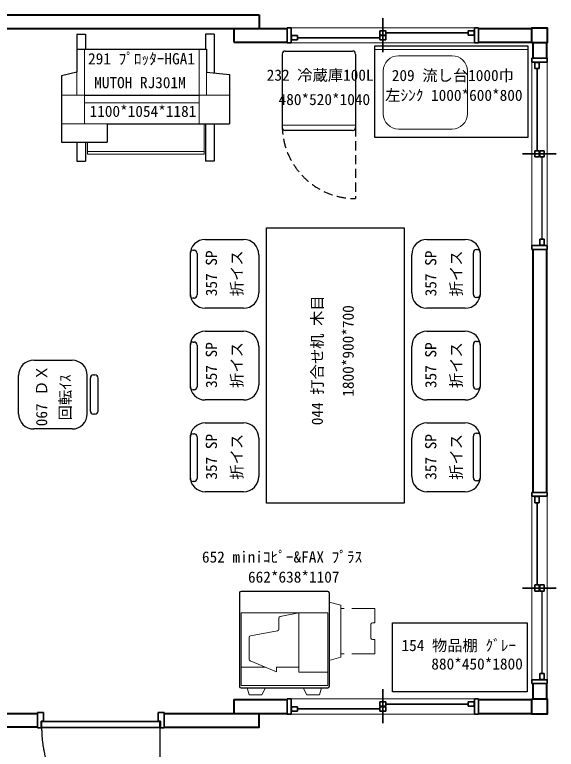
# Model space of a CAD drawing. Units: millimetres, scale not verified. Extents: x -9739 to 9926, y -7081 to 6901.
# Drawn here: x -962 to 2581, y -2171 to 2634 of the extents above; entities that cross this region are included whole.
import ezdxf
from ezdxf.enums import TextEntityAlignment as Align

# ---------------------------------------------------------------- set-up
doc = ezdxf.new("R2010")
doc.units = ezdxf.units.MM
doc.header["$LTSCALE"] = 50
for name, pattern in [('CHAIN1', [8, 5, -1, 1, -1]), ('DASHED1', [1.8, 1.2, -0.6]), ('DASHED3', [4, 3, -1])]:
    doc.linetypes.add(name, pattern=pattern)
doc.layers.add('0-1', color=3, linetype='Continuous', lineweight=35)
doc.layers.add('0-2', color=7, linetype='Continuous', lineweight=25)
doc.styles.add('ＭＳ ゴシック', font='')
doc.styles.get('ＭＳ ゴシック').set_extended_font_data('MS Gothic')

msp = doc.modelspace()

# ---------------------------------------------------------------- linework, layer by layer
at = {"layer": '0-1', "color": 2, "lineweight": 40}
for p, q in [((-1434.09, 2634.07), (635.9, 2634.07)), ((635.9, 2634.07), (635.9, 2544.07)), ((-1314.09, 2544.07), (635.9, 2544.07)), ((470.91, 2544.07), (470.91, 2454.07)), ((470.91, 2544.07), (820.91, 2544.07)), ((2070.91, 2544.07), (2420.9, 2544.07)), ((470.91, 2454.07), (820.91, 2454.07)), ((2070.91, 2454.07), (2420.9, 2454.07)), ((2425.91, 2449.07), (2425.91, 2349.07)), ((2515.9, 2449.07), (2515.9, 2349.07)), ((2425.91, 1099.07), (2425.91, -490.93)), ((2515.9, 1099.07), (2515.9, -490.93)), ((2425.91, -1740.93), (2425.91, -1840.93)), ((2515.9, -1740.93), (2515.9, -1840.93)), ((470.91, -1845.93), (820.91, -1845.93)), ((2070.91, -1845.93), (2420.9, -1845.93)), ((-1314.09, -1935.93), (-814.09, -1935.93)), ((15.9, -1935.93), (635.9, -1935.93)), ((2070.91, -1935.93), (2420.9, -1935.93)), ((-814.09, -2025.93), (-1434.09, -2025.93))]:
    msp.add_line(p, q, dxfattribs=at)
at = {"layer": '0-1'}
for p, q in [((1445.91, 2611.55), (1445.91, 2389.44)), ((820.91, 2549.07), (845.91, 2549.07)), ((820.91, 2449.07), (820.91, 2549.07)), ((2070.9, 2549.07), (2070.9, 2449.07)), ((1465.91, 2529.07), (1425.91, 2529.07)), ((1425.91, 2501.07), (1425.91, 2529.07)), ((1465.91, 2501.07), (1425.91, 2501.07)), ((1465.91, 2501.07), (1465.91, 2529.07)), ((2003.91, 2529.07), (2003.91, 2501.07)), ((2043.91, 2529.07), (2003.91, 2529.07)), ((2043.91, 2501.07), (2003.91, 2501.07)), ((2043.91, 2529.07), (2043.91, 2501.07)), ((847.91, 2497.07), (887.91, 2497.07)), ((847.91, 2469.07), (847.91, 2497.07)), ((847.91, 2469.07), (887.91, 2469.07)), ((887.91, 2469.07), (887.91, 2497.07)), ((1425.91, 2497.07), (1465.91, 2497.07)), ((1425.91, 2497.07), (1425.91, 2469.07)), ((1425.91, 2469.07), (1465.91, 2469.07)), ((1465.91, 2497.07), (1465.91, 2469.07)), ((2070.9, 2449.07), (2045.9, 2449.07)), ((2420.9, 2349.07), (2520.9, 2349.07)), ((2440.91, 2322.07), (2468.91, 2322.07)), ((2440.91, 2322.07), (2440.91, 2282.07)), ((2468.91, 2322.07), (2468.91, 2282.07)), ((2520.9, 2349.07), (2520.9, 2324.07)), ((2440.91, 2282.07), (2468.91, 2282.07)), ((2440.91, 1744.07), (2440.91, 1704.07)), ((2468.91, 1744.07), (2440.91, 1744.07)), ((2468.91, 1744.07), (2468.91, 1704.07)), ((2472.9, 1744.07), (2500.9, 1744.07)), ((2472.9, 1704.07), (2472.9, 1744.07)), ((2500.9, 1704.07), (2500.9, 1744.07)), ((2358.42, 1724.07), (2580.54, 1724.07)), ((2468.91, 1704.07), (2440.91, 1704.07)), ((2472.9, 1704.07), (2500.9, 1704.07)), ((2500.9, 1166.07), (2472.9, 1166.07)), ((2472.9, 1126.07), (2472.9, 1166.07)), ((2500.9, 1126.07), (2500.9, 1166.07)), ((2420.9, 1099.07), (2420.9, 1124.07)), ((2500.9, 1126.07), (2472.9, 1126.07)), ((2520.9, 1099.07), (2420.9, 1099.07)), ((2420.9, -490.93), (2520.9, -490.93)), ((2440.91, -517.93), (2468.91, -517.93)), ((2440.91, -517.93), (2440.91, -557.93)), ((2468.91, -517.93), (2468.91, -557.93)), ((2520.9, -490.93), (2520.9, -515.93)), ((2440.91, -557.93), (2468.91, -557.93)), ((2440.91, -1095.93), (2440.91, -1135.93)), ((2468.91, -1095.93), (2440.91, -1095.93)), ((2468.91, -1095.93), (2468.91, -1135.93)), ((2472.9, -1095.93), (2500.9, -1095.93)), ((2472.9, -1135.93), (2472.9, -1095.93)), ((2500.9, -1135.93), (2500.9, -1095.93)), ((2358.42, -1115.93), (2580.54, -1115.93)), ((2468.91, -1135.93), (2440.91, -1135.93)), ((2472.9, -1135.93), (2500.9, -1135.93)), ((2500.9, -1673.93), (2472.9, -1673.93)), ((2472.9, -1713.93), (2472.9, -1673.93)), ((2500.9, -1713.93), (2500.9, -1673.93)), ((2420.9, -1740.93), (2420.9, -1715.93)), ((2500.9, -1713.93), (2472.9, -1713.93)), ((2520.9, -1740.93), (2420.9, -1740.93)), ((1445.91, -1778.45), (1445.91, -2000.56)), ((820.91, -1840.93), (845.91, -1840.93)), ((820.91, -1940.93), (820.91, -1840.93)), ((1465.91, -1860.93), (1425.91, -1860.93)), ((1425.91, -1888.93), (1425.91, -1860.93)), ((1465.91, -1888.93), (1465.91, -1860.93)), ((2003.91, -1860.93), (2003.91, -1888.93)), ((2043.91, -1860.93), (2003.91, -1860.93)), ((2043.91, -1860.93), (2043.91, -1888.93)), ((2070.9, -1840.93), (2070.9, -1940.93)), ((847.91, -1892.93), (887.91, -1892.93)), ((847.91, -1920.93), (847.91, -1892.93)), ((847.91, -1920.93), (887.91, -1920.93)), ((887.91, -1920.93), (887.91, -1892.93)), ((1465.91, -1888.93), (1425.91, -1888.93)), ((1425.91, -1892.93), (1465.91, -1892.93)), ((1425.91, -1892.93), (1425.91, -1920.93)), ((1425.91, -1920.93), (1465.91, -1920.93)), ((1465.91, -1892.93), (1465.91, -1920.93)), ((2043.91, -1888.93), (2003.91, -1888.93)), ((-814.09, -1930.93), (-814.09, -2030.93)), ((-24.1, -1930.93), (15.9, -1930.93)), ((-24.1, -1985.93), (-24.1, -1930.93)), ((15.9, -2030.93), (15.9, -1930.93)), ((2070.9, -1940.93), (2045.9, -1940.93)), ((-789.09, -1985.93), (-774.09, -1985.93)), ((-789.09, -1985.93), (-789.09, -2030.93)), ((-786.09, -1988.93), (-786.09, -2028.93)), ((-786.09, -1988.93), (-12.1, -1988.93)), ((-24.1, -1985.93), (-9.1, -1985.93)), ((-12.1, -2028.93), (-12.1, -1988.93)), ((-9.1, -2030.93), (-9.1, -1985.93)), ((-814.09, -2030.93), (-789.09, -2030.93)), ((-786.09, -2028.93), (-12.1, -2028.93)), ((-9.1, -2030.93), (15.9, -2030.93))]:
    msp.add_line(p, q, dxfattribs=at)
at = {"layer": '0-1', "color": 4, "lineweight": 18}
for p, q in [((2045.9, 2549.07), (845.91, 2549.07)), ((1465.91, 2517.07), (2003.91, 2517.07)), ((1465.91, 2513.07), (2003.91, 2513.07)), ((1425.91, 2485.07), (887.91, 2485.07)), ((1425.91, 2481.07), (887.91, 2481.07)), ((845.91, 2449.07), (2045.9, 2449.07)), ((2420.9, 2324.07), (2420.9, 1124.07)), ((2520.9, 1124.07), (2520.9, 2324.07)), ((2452.9, 1744.07), (2452.9, 2282.07)), ((2456.9, 1744.07), (2456.9, 2282.07)), ((2484.9, 1704.07), (2484.9, 1166.07)), ((2488.9, 1704.07), (2488.9, 1166.07)), ((2420.9, -515.93), (2420.9, -1715.93)), ((2520.9, -1715.93), (2520.9, -515.93)), ((2452.9, -1095.93), (2452.9, -557.93)), ((2456.9, -1095.93), (2456.9, -557.93)), ((2484.9, -1135.93), (2484.9, -1673.93)), ((2488.9, -1135.93), (2488.9, -1673.93)), ((2045.9, -1840.93), (845.91, -1840.93)), ((1465.91, -1872.93), (2003.91, -1872.93)), ((1425.91, -1904.93), (887.91, -1904.93)), ((1425.91, -1908.93), (887.91, -1908.93)), ((1465.91, -1876.93), (2003.91, -1876.93)), ((845.91, -1940.93), (2045.9, -1940.93))]:
    msp.add_line(p, q, dxfattribs=at)
at = {"layer": '0-1', "color": 7, "linetype": 'CHAIN1', "lineweight": 25}
msp.add_line((-12.1, -2028.93), (-12.1, -2802.93), dxfattribs=at)
at = {"layer": '0-1'}
for points in [[(820.91, 2449.07), (845.91, 2449.07), (845.91, 2549.07)], [(2070.9, 2549.07), (2045.9, 2549.07), (2045.9, 2449.07)], [(2420.9, 2349.07), (2420.9, 2324.07), (2520.9, 2324.07)], [(2520.9, 1099.07), (2520.9, 1124.07), (2420.9, 1124.07)], [(2420.9, -490.93), (2420.9, -515.93), (2520.9, -515.93)], [(2520.9, -1740.93), (2520.9, -1715.93), (2420.9, -1715.93)], [(820.91, -1940.93), (845.91, -1940.93), (845.91, -1840.93)], [(2070.9, -1840.93), (2045.9, -1840.93), (2045.9, -1940.93)], [(-814.09, -1930.93), (-774.09, -1930.93), (-774.09, -1985.93)]]:
    msp.add_lwpolyline(points, dxfattribs=at)
at = {"layer": '0-1', "color": 2, "lineweight": 40}
for points in [[(2420.9, 2449.07), (2420.9, 2549.07), (2520.9, 2549.07), (2520.9, 2449.07)], [(2420.9, -1840.93), (2520.9, -1840.93), (2520.9, -1940.93), (2420.9, -1940.93)]]:
    msp.add_lwpolyline(points, close=True, dxfattribs=at)
for points in [[(470.91, -1845.93), (470.91, -1935.93), (820.91, -1935.93)], [(15.9, -2025.93), (635.9, -2025.93), (635.9, -1935.93)]]:
    msp.add_lwpolyline(points, dxfattribs=at)
at = {"layer": '0-1', "color": 7, "linetype": 'CHAIN1', "lineweight": 25}
msp.add_arc((-12.1, -2028.93), 774, 180, 270, dxfattribs=at)
at = {"layer": '0-2'}
for p, q in [((-555.38, 2507), (-498.79, 2507)), ((-555.38, 2507), (-555.38, 2407.69)), ((-498.79, 2507), (-498.79, 2407.69)), ((342.04, 2507), (285.45, 2507)), ((285.45, 2507), (285.45, 2407.69)), ((342.04, 2507), (342.04, 2252.92)), ((787.47, 2376.37), (787.47, 1896.37)), ((807.47, 2396.37), (1247.47, 2396.37)), ((1267.47, 2376.37), (1267.47, 1896.37)), ((-656.67, 2234.51), (-656.67, 1800.69)), ((-506.67, 2107.69), (243.33, 2107.69)), ((-356.67, 1920.69), (-356.67, 1800.69)), ((-356.67, 1920.69), (443.33, 1920.69)), ((285.45, 1920.69), (285.45, 1676.98)), ((342.04, 1920.69), (342.04, 1676.98)), ((1247.47, 1876.37), (807.47, 1876.37)), ((-656.67, 1800.69), (-356.67, 1800.69)), ((-555.38, 1800.69), (-555.38, 1676.98)), ((-498.79, 1800.69), (-498.79, 1676.98)), ((-555.38, 1676.98), (-498.79, 1676.98)), ((342.04, 1676.98), (285.45, 1676.98)), ((284.66, 1164.05), (534.66, 1164.05)), ((1734.66, 1164.05), (1984.66, 1164.05)), ((184.66, 1073.08), (184.66, 800.8)), ((204.66, 1093.08), (211.23, 1093.08)), ((231.23, 1073.08), (231.23, 800.8)), ((634.66, 1064.05), (634.66, 814.05)), ((1634.66, 814.05), (1634.66, 1064.05)), ((2038.1, 805.02), (2038.1, 1077.29)), ((2058.09, 1097.29), (2064.66, 1097.29)), ((2084.66, 805.02), (2084.66, 1077.29)), ((211.23, 780.8), (204.66, 780.8)), ((2064.66, 785.02), (2058.09, 785.02)), ((534.66, 714.05), (284.66, 714.05)), ((1984.66, 714.05), (1734.66, 714.05)), ((284.66, 564.05), (534.66, 564.05)), ((1734.66, 564.05), (1984.66, 564.05)), ((204.66, 493.08), (211.23, 493.08)), ((2058.09, 497.29), (2064.66, 497.29)), ((184.66, 473.08), (184.66, 200.8)), ((231.23, 473.08), (231.23, 200.8)), ((634.66, 464.05), (634.66, 214.05)), ((1634.66, 214.05), (1634.66, 464.05)), ((2038.1, 205.02), (2038.1, 477.29)), ((2084.66, 205.02), (2084.66, 477.29)), ((-837.32, 374.36), (-587.32, 374.36)), ((-937.32, 24.36), (-937.32, 274.36)), ((-487.32, 24.36), (-487.32, 274.36)), ((-467.32, 41.36), (-467.32, 257.49)), ((-447.32, 277.49), (-437.32, 277.49)), ((-417.32, 41.36), (-417.32, 257.49)), ((211.23, 180.8), (204.66, 180.8)), ((2064.66, 185.02), (2058.09, 185.02)), ((534.66, 114.05), (284.66, 114.05)), ((1984.66, 114.05), (1734.66, 114.05)), ((-437.32, 21.36), (-447.32, 21.36)), ((284.66, -35.95), (534.66, -35.95)), ((1734.66, -35.95), (1984.66, -35.95)), ((-587.32, -75.64), (-837.32, -75.64)), ((184.66, -126.92), (184.66, -399.2)), ((204.66, -106.92), (211.23, -106.92)), ((231.23, -126.92), (231.23, -399.2)), ((634.66, -135.95), (634.66, -385.95)), ((1634.66, -385.95), (1634.66, -135.95)), ((2038.1, -394.98), (2038.1, -122.71)), ((2058.09, -102.71), (2064.66, -102.71)), ((2084.66, -394.98), (2084.66, -122.71)), ((211.23, -419.2), (204.66, -419.2)), ((2064.66, -414.98), (2058.09, -414.98)), ((534.66, -485.95), (284.66, -485.95)), ((1984.66, -485.95), (1734.66, -485.95)), ((508.09, -1148.01), (508.09, -1759.01)), ((1085.09, -1138.01), (518.09, -1138.01)), ((1095.09, -1148.01), (1095.09, -1759.01)), ((518.09, -1769.01), (1085.09, -1769.01))]:
    msp.add_line(p, q, dxfattribs=at)
at = {"layer": '0-2', "color": 4, "lineweight": 18}
for p, q in [((-506.67, 2407.69), (-506.67, 2107.69)), ((243.33, 2407.69), (243.33, 2107.69)), ((1393.64, 2405.79), (2393.64, 2405.79)), ((1898.64, 2365.79), (1548.64, 2365.79)), ((1448.64, 1985.79), (1448.64, 2265.79)), ((1998.64, 1985.79), (1998.64, 2265.79)), ((-556.67, 2257.69), (-556.67, 2107.69)), ((293.33, 2257.69), (293.33, 2107.69)), ((-506.67, 2107.69), (-656.67, 2107.69)), ((-506.67, 2107.69), (-506.67, 1920.69)), ((243.33, 2107.69), (443.33, 2107.69)), ((243.33, 2107.69), (243.33, 1920.69)), ((-506.67, 2057.69), (243.33, 2057.69)), ((-356.67, 1920.69), (-656.67, 1920.69)), ((276.62, 1916.87), (276.62, 1720.8)), ((1267.47, 1911.37), (787.47, 1911.37)), ((1548.64, 1885.79), (1898.64, 1885.79)), ((-487.02, 1798.93), (-487.02, 1720.8)), ((-487.02, 1739.96), (276.62, 1739.96)), ((-487.02, 1720.8), (276.62, 1720.8)), ((1095.09, -1148.01), (1095.09, -1759.01)), ((1170.09, -1228.01), (1095.09, -1208.01)), ((1170.09, -1569.01), (1170.09, -1228.01)), ((773.6, -1302.37), (896.73, -1278.01)), ((896.73, -1278.01), (896.73, -1665.12)), ((1086.73, -1278.01), (1086.73, -1753.62)), ((765.54, -1385.56), (765.54, -1312.18)), ((1378.09, -1342.9), (1393.09, -1342.9)), ((571.41, -1582.77), (571.41, -1437.91)), ((579.6, -1428.07), (757.35, -1395.4)), ((1170.09, -1569.01), (1095.09, -1589.01)), ((518.59, -1633.62), (678.41, -1633.62)), ((896.73, -1633.62), (751.27, -1633.62)), ((896.73, -1665.12), (1086.73, -1665.12)), ((558.09, -1769.01), (570.71, -1814.01)), ((678.09, -1769.01), (654.15, -1814.01)), ((925.09, -1769.01), (949.03, -1814.01)), ((1045.09, -1769.01), (1032.47, -1814.01)), ((654.15, -1814.01), (570.71, -1814.01)), ((949.03, -1814.01), (1032.47, -1814.01))]:
    msp.add_line(p, q, dxfattribs=at)
at = {"layer": '0-2', "linetype": 'DASHED1'}
msp.add_line((1267.47, 1896.37), (1267.47, 1431.37), dxfattribs=at)
at = {"layer": '0-2', "color": 4, "linetype": 'DASHED3', "lineweight": 18}
for p, q in [((1393.09, -1249.98), (1170.09, -1249.98)), ((1393.09, -1249.98), (1393.09, -1342.9)), ((1368.09, -1352.9), (1368.09, -1442.9)), ((1378.09, -1452.9), (1393.09, -1452.9)), ((1393.09, -1545.82), (1393.09, -1452.9)), ((1393.09, -1545.82), (1170.09, -1545.82))]:
    msp.add_line(p, q, dxfattribs=at)
at = {"layer": '0-2'}
for points in [[(-556.67, 2407.69), (-556.67, 2257.69), (-656.67, 2234.51)], [(-556.67, 2407.69), (293.33, 2407.69), (293.33, 2257.69), (443.33, 2242.99), (443.33, 1920.69)]]:
    msp.add_lwpolyline(points, dxfattribs=at)
for points in [[(1393.64, 1830.79), (1393.64, 2430.79), (2393.64, 2430.79), (2393.64, 1830.79)], [(1584.66, -560.95), (684.66, -560.95), (684.66, 1239.05), (1584.66, 1239.05)], [(1508.98, -1794.01), (1508.98, -1344.01), (2388.98, -1344.01), (2388.98, -1794.01)]]:
    msp.add_lwpolyline(points, close=True, dxfattribs=at)
at = {"layer": '0-2', "color": 4, "lineweight": 18}
for points in [[(1086.73, -1278.01), (518.59, -1278.01), (518.59, -1753.62), (1086.73, -1753.62)], [(577.59, -1592.01), (751.27, -1663.69), (751.27, -1633.62)]]:
    msp.add_lwpolyline(points, dxfattribs=at)
at = {"layer": '0-2'}
for centre, radius, start, end in [((807.47, 2376.37), 20, 90, 180), ((1247.47, 2376.37), 20, 0, 90), ((807.47, 1896.37), 20, 180, 270), ((1247.47, 1896.37), 20, 270, 0), ((284.66, 1064.05), 100, 90, 180), ((534.66, 1064.05), 100, 0, 90), ((1734.66, 1064.05), 100, 90, 180), ((1984.66, 1064.05), 100, 0, 90), ((204.66, 1073.08), 20, 90, 180), ((211.23, 1073.08), 20, 0, 90), ((2058.09, 1077.29), 20, 90, 180), ((2064.66, 1077.29), 20, 0, 90), ((284.66, 814.05), 100, 180, 270), ((204.66, 800.8), 20, 180, 270), ((211.23, 800.8), 20, 270, 0), ((534.66, 814.05), 100, 270, 0), ((1734.66, 814.05), 100, 180, 270), ((1984.66, 814.05), 100, 270, 0), ((2058.09, 805.02), 20, 180, 270), ((2064.66, 805.02), 20, 270, 0), ((284.66, 464.05), 100, 90, 180), ((534.66, 464.05), 100, 0, 90), ((1734.66, 464.05), 100, 90, 180), ((1984.66, 464.05), 100, 0, 90), ((204.66, 473.08), 20, 90, 180), ((211.23, 473.08), 20, 0, 90), ((2058.09, 477.29), 20, 90, 180), ((2064.66, 477.29), 20, 0, 90), ((-837.32, 274.36), 100, 90, 180), ((-587.32, 274.36), 100, 0, 90), ((-447.32, 257.49), 20, 90, 180), ((-437.32, 257.49), 20, 0, 90), ((284.66, 214.05), 100, 180, 270), ((204.66, 200.8), 20, 180, 270), ((211.23, 200.8), 20, 270, 0), ((534.66, 214.05), 100, 270, 0), ((1734.66, 214.05), 100, 180, 270), ((1984.66, 214.05), 100, 270, 0), ((2058.09, 205.02), 20, 180, 270), ((2064.66, 205.02), 20, 270, 0), ((-837.32, 24.36), 100, 180, 270), ((-587.32, 24.36), 100, 270, 0), ((-447.32, 41.36), 20, 180, 270), ((-437.32, 41.36), 20, 270, 0), ((284.66, -135.95), 100, 90, 180), ((534.66, -135.95), 100, 0, 90), ((1734.66, -135.95), 100, 90, 180), ((1984.66, -135.95), 100, 0, 90), ((204.66, -126.92), 20, 90, 180), ((211.23, -126.92), 20, 0, 90), ((2058.09, -122.71), 20, 90, 180), ((2064.66, -122.71), 20, 0, 90), ((284.66, -385.95), 100, 180, 270), ((204.66, -399.2), 20, 180, 270), ((211.23, -399.2), 20, 270, 0), ((534.66, -385.95), 100, 270, 0), ((1734.66, -385.95), 100, 180, 270), ((1984.66, -385.95), 100, 270, 0), ((2058.09, -394.98), 20, 180, 270), ((2064.66, -394.98), 20, 270, 0), ((518.09, -1148.01), 10, 90, 180), ((1085.09, -1148.01), 10, 0, 90), ((518.09, -1759.01), 10, 180, 270), ((1085.09, -1759.01), 10, 270, 0)]:
    msp.add_arc(centre, radius, start, end, dxfattribs=at)
at = {"layer": '0-2', "color": 4, "lineweight": 18}
for centre, radius, start, end in [((1548.64, 2265.79), 100, 90, 180), ((1898.64, 2265.79), 100, 0, 90), ((1548.64, 1985.79), 100, 180, 270), ((1898.64, 1985.79), 100, 270, 0), ((775.54, -1312.18), 10, 101.19044, 180), ((1378.09, -1352.9), 10, 90, 180), ((755.54, -1385.56), 10, 280.41602, 0), ((581.41, -1437.91), 10, 100.41602, 180), ((1378.09, -1442.9), 10, 180, 270), ((581.41, -1582.77), 10, 180, 247.57413)]:
    msp.add_arc(centre, radius, start, end, dxfattribs=at)
at = {"layer": '0-2', "linetype": 'DASHED1'}
msp.add_arc((1267.47, 1911.37), 480, 180, 270, dxfattribs=at)

# ---------------------------------------------------------------- texts
at = {"layer": '0-2', "color": 4, "style": 'ＭＳ ゴシック'}
for s, p in [('291 ﾌﾟﾛｯﾀｰHGA1', (-482.24, 2287.31)), ('232 冷蔵庫100L', (686.43, 2180.23)), ('209 流し台1000巾', (1504.47, 2178.09)), ('MUTOH RJ301M', (-442.23, 2131.23)), ('480*520*1040', (764.07, 2021.05)), ('左ｼﾝｸ 1000*600*800', (1461.23, 2048.36)), ('1100*1054*1181', (-472.41, 1943.57)), ('652 miniｺﾋﾟｰ&FAX ﾌﾟﾗｽ', (262.58, -971.54)), ('662*638*1107', (563.72, -1102.62)), ('154 物品棚 ｸﾞﾚｰ', (1567.77, -1550.02)), ('880*450*1800', (1763.02, -1670.89))]:
    msp.add_text(s, height=73.31, dxfattribs=at).set_placement(p, align=Align.BOTTOM_LEFT)
for s, p in [('357 SP', (382.92, 792.83)), ('折イス', (548.86, 792.83)), ('357 SP', (1817.97, 791.81)), ('折イス', (1983.91, 791.81)), ('044 打合せ机 木目', (1075.33, -51.09)), ('1800*900*700', (1277.41, 135.46)), ('357 SP', (382.92, 192.83)), ('折イス', (548.86, 192.83)), ('357 SP', (1817.97, 191.81)), ('折イス', (1983.91, 191.81)), ('067 ＤＸ', (-727.76, -57.95)), ('回転ｲｽ', (-573.33, -19.35)), ('357 SP', (382.92, -407.17)), ('折イス', (548.86, -407.17)), ('357 SP', (1817.97, -408.19)), ('折イス', (1983.91, -408.19))]:
    msp.add_text(s, height=73.31, rotation=90, dxfattribs=at).set_placement(p, align=Align.BOTTOM_LEFT)

doc.saveas('drawing.dxf')
